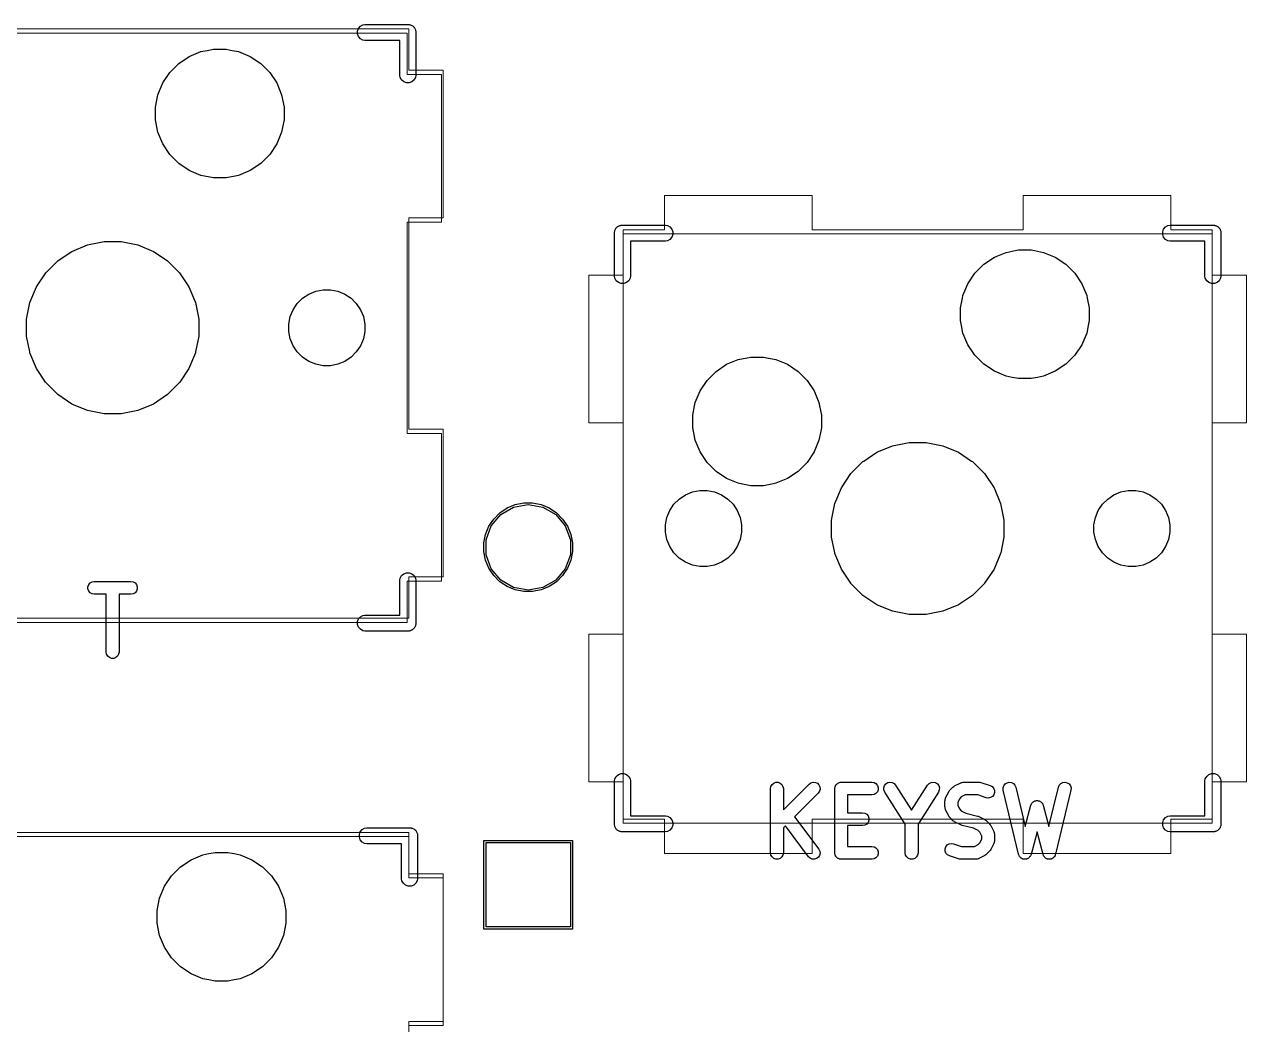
# Model space of a CAD drawing. Header units: millimetres. Extents: x 13 to 222, y -3 to 195.
# Drawn here: x 136.25 to 165.23, y 101.48 to 125.19 of the extents above; entities that cross this region are included whole.
import ezdxf

# ---------------------------------------------------------------- set-up
doc = ezdxf.new("R2010")
doc.units = ezdxf.units.MM
doc.header["$MEASUREMENT"] = 0
doc.layers.add('Ergodox plate', color=7, linetype='Continuous', lineweight=0, true_color=0xf6921e)
doc.layers.add('Orig switch cut', color=7, linetype='Continuous', lineweight=0, true_color=0xde3535)
doc.layers.add('Mask', color=134, linetype='Continuous')
doc.layers.add('Silk', color=142, linetype='Continuous')

msp = doc.modelspace()

# ---------------------------------------------------------------- linework, layer by layer
at = {"layer": 'Ergodox plate'}
for points in [[(145.363, 125.079), (145.363, 124.099), (146.176, 124.099), (146.176, 120.599), (145.363, 120.599), (145.363, 115.59), (146.176, 115.59), (146.176, 112.09), (145.363, 112.09), (145.363, 111.109), (131.393, 111.109), (131.393, 112.09), (130.581, 112.09), (130.581, 115.59), (131.393, 115.59), (131.393, 120.599), (130.581, 120.599), (130.581, 124.099), (131.393, 124.099), (131.393, 125.079)], [(164.413, 106.347), (163.433, 106.347), (163.433, 105.534), (159.933, 105.534), (159.933, 106.347), (154.924, 106.347), (154.924, 105.534), (151.424, 105.534), (151.424, 106.347), (150.443, 106.347), (150.443, 120.317), (151.424, 120.317), (151.424, 121.129), (154.924, 121.129), (154.924, 120.317), (159.933, 120.317), (159.933, 121.129), (163.433, 121.129), (163.433, 120.317), (164.413, 120.317)], [(145.363, 106.029), (145.363, 105.049), (146.176, 105.049), (146.176, 101.549), (145.363, 101.549), (145.363, 96.54), (146.176, 96.54), (146.176, 93.04), (145.363, 93.04), (145.363, 92.059), (131.393, 92.059), (131.393, 93.04), (130.581, 93.04), (130.581, 96.54), (131.393, 96.54), (131.393, 101.549), (130.581, 101.549), (130.581, 105.049), (131.393, 105.049), (131.393, 106.029)]]:
    msp.add_lwpolyline(points, close=True, dxfattribs=at)
at = {"layer": 'Mask', "linetype": 'Continuous'}
for p, q in [((139.905, 124.262), (140.155, 124.429)), ((140.155, 124.429), (140.432, 124.544)), ((140.432, 124.544), (140.58, 124.573)), ((140.58, 124.573), (140.727, 124.602)), ((140.727, 124.602), (141.028, 124.602)), ((141.028, 124.602), (141.175, 124.573)), ((141.175, 124.573), (141.323, 124.544)), ((141.323, 124.544), (141.6, 124.429)), ((141.6, 124.429), (141.85, 124.262)), ((139.525, 123.799), (139.692, 124.049)), ((139.692, 124.049), (139.905, 124.262)), ((141.85, 124.262), (142.063, 124.049)), ((142.063, 124.049), (142.23, 123.799)), ((139.41, 123.521), (139.525, 123.799)), ((142.23, 123.799), (142.345, 123.521)), ((139.352, 123.227), (139.41, 123.521)), ((142.345, 123.521), (142.404, 123.227)), ((139.352, 122.926), (139.352, 123.227)), ((142.404, 123.227), (142.404, 122.926)), ((139.41, 122.631), (139.352, 122.926)), ((142.404, 122.926), (142.345, 122.631)), ((139.525, 122.353), (139.41, 122.631)), ((142.345, 122.631), (142.23, 122.353)), ((139.692, 122.103), (139.525, 122.353)), ((142.23, 122.353), (142.063, 122.103)), ((139.905, 121.891), (139.692, 122.103)), ((142.063, 122.103), (141.85, 121.891)), ((140.155, 121.724), (139.905, 121.891)), ((140.432, 121.609), (140.155, 121.724)), ((141.6, 121.724), (141.323, 121.609)), ((141.85, 121.891), (141.6, 121.724)), ((140.514, 121.593), (140.432, 121.609)), ((140.727, 121.55), (140.514, 121.593)), ((141.028, 121.55), (140.727, 121.55)), ((141.241, 121.593), (141.028, 121.55)), ((141.323, 121.609), (141.241, 121.593)), ((137.742, 119.959), (138.137, 120.037)), ((138.137, 120.037), (138.539, 120.037)), ((138.539, 120.037), (138.933, 119.959)), ((137.143, 119.653), (137.371, 119.805)), ((137.371, 119.805), (137.742, 119.959)), ((137.742, 119.959), (137.742, 119.959)), ((137.742, 119.959), (137.742, 119.959)), ((138.933, 119.959), (138.933, 119.959)), ((138.933, 119.959), (138.933, 119.959)), ((138.933, 119.959), (139.304, 119.805)), ((139.304, 119.805), (139.533, 119.653)), ((159.247, 119.669), (159.525, 119.784)), ((159.525, 119.784), (159.737, 119.826)), ((159.737, 119.826), (159.82, 119.843)), ((159.82, 119.843), (160.12, 119.843)), ((160.12, 119.843), (160.203, 119.826)), ((160.203, 119.826), (160.415, 119.784)), ((160.415, 119.784), (160.693, 119.669)), ((136.752, 119.297), (137.036, 119.582)), ((137.036, 119.582), (137.143, 119.653)), ((139.533, 119.653), (139.639, 119.582)), ((139.639, 119.582), (139.923, 119.297)), ((158.785, 119.289), (158.997, 119.502)), ((158.997, 119.502), (159.247, 119.669)), ((160.693, 119.669), (160.943, 119.502)), ((160.943, 119.502), (161.155, 119.289)), ((136.529, 118.963), (136.752, 119.297)), ((136.752, 119.297), (136.752, 119.297)), ((139.923, 119.297), (139.923, 119.297)), ((139.923, 119.297), (140.146, 118.963)), ((158.618, 119.039), (158.785, 119.289)), ((161.155, 119.289), (161.322, 119.039)), ((136.375, 118.592), (136.529, 118.963)), ((140.146, 118.963), (140.3, 118.592)), ((142.991, 118.795), (143.155, 118.863)), ((143.155, 118.863), (143.329, 118.897)), ((143.329, 118.897), (143.506, 118.897)), ((143.506, 118.897), (143.68, 118.863)), ((143.68, 118.863), (143.844, 118.795)), ((158.503, 118.762), (158.618, 119.039)), ((161.322, 119.039), (161.437, 118.762)), ((136.297, 118.197), (136.375, 118.592)), ((136.375, 118.592), (136.375, 118.592)), ((140.3, 118.592), (140.3, 118.592)), ((140.3, 118.592), (140.379, 118.197)), ((142.619, 118.423), (142.718, 118.571)), ((142.718, 118.571), (142.843, 118.696)), ((142.843, 118.696), (142.991, 118.795)), ((143.844, 118.795), (143.992, 118.696)), ((143.992, 118.696), (144.117, 118.571)), ((144.117, 118.571), (144.216, 118.423)), ((158.444, 118.467), (158.49, 118.696)), ((158.49, 118.696), (158.503, 118.762)), ((161.437, 118.762), (161.45, 118.696)), ((161.45, 118.696), (161.496, 118.467)), ((142.517, 118.085), (142.551, 118.259)), ((142.551, 118.259), (142.619, 118.423)), ((144.216, 118.423), (144.284, 118.259)), ((144.284, 118.259), (144.319, 118.085)), ((158.444, 118.166), (158.444, 118.467)), ((161.496, 118.467), (161.496, 118.166)), ((136.297, 117.795), (136.297, 118.197)), ((140.379, 118.197), (140.379, 117.795)), ((142.517, 117.907), (142.517, 118.085)), ((144.319, 118.085), (144.319, 117.907)), ((158.467, 118.052), (158.444, 118.166)), ((158.503, 117.871), (158.467, 118.052)), ((161.473, 118.052), (161.437, 117.871)), ((161.496, 118.166), (161.473, 118.052)), ((136.371, 117.422), (136.297, 117.795)), ((140.379, 117.795), (140.304, 117.422)), ((142.551, 117.733), (142.517, 117.907)), ((142.619, 117.569), (142.551, 117.733)), ((144.284, 117.733), (144.216, 117.569)), ((144.319, 117.907), (144.284, 117.733)), ((158.618, 117.594), (158.503, 117.871)), ((161.437, 117.871), (161.322, 117.594)), ((136.375, 117.401), (136.371, 117.422)), ((136.529, 117.029), (136.375, 117.401)), ((140.3, 117.401), (140.146, 117.029)), ((140.304, 117.422), (140.3, 117.401)), ((142.718, 117.422), (142.619, 117.569)), ((142.843, 117.296), (142.718, 117.422)), ((144.117, 117.422), (143.992, 117.296)), ((144.216, 117.569), (144.117, 117.422)), ((158.785, 117.344), (158.618, 117.594)), ((161.322, 117.594), (161.155, 117.344)), ((142.991, 117.198), (142.843, 117.296)), ((143.155, 117.13), (142.991, 117.198)), ((143.329, 117.095), (143.155, 117.13)), ((143.506, 117.095), (143.329, 117.095)), ((143.68, 117.13), (143.506, 117.095)), ((143.844, 117.198), (143.68, 117.13)), ((143.992, 117.296), (143.844, 117.198)), ((152.647, 116.962), (152.897, 117.129)), ((152.897, 117.129), (153.175, 117.244)), ((153.175, 117.244), (153.387, 117.286)), ((153.387, 117.286), (153.47, 117.302)), ((153.47, 117.302), (153.77, 117.302)), ((153.77, 117.302), (153.853, 117.286)), ((153.853, 117.286), (154.065, 117.244)), ((154.065, 117.244), (154.343, 117.129)), ((154.343, 117.129), (154.593, 116.962)), ((158.997, 117.131), (158.785, 117.344)), ((159.247, 116.964), (158.997, 117.131)), ((160.943, 117.131), (160.693, 116.964)), ((161.155, 117.344), (160.943, 117.131)), ((136.746, 116.704), (136.529, 117.029)), ((140.146, 117.029), (139.929, 116.704)), ((152.435, 116.749), (152.647, 116.962)), ((154.593, 116.962), (154.805, 116.749)), ((159.525, 116.849), (159.247, 116.964)), ((159.672, 116.82), (159.525, 116.849)), ((159.82, 116.79), (159.672, 116.82)), ((160.268, 116.82), (160.12, 116.79)), ((160.415, 116.849), (160.268, 116.82)), ((160.693, 116.964), (160.415, 116.849)), ((136.752, 116.695), (136.746, 116.704)), ((137.036, 116.411), (136.752, 116.695)), ((139.923, 116.695), (139.639, 116.411)), ((139.929, 116.704), (139.923, 116.695)), ((152.268, 116.499), (152.435, 116.749)), ((154.805, 116.749), (154.972, 116.499)), ((160.12, 116.79), (159.82, 116.79)), ((137.371, 116.187), (137.036, 116.411)), ((137.036, 116.411), (137.036, 116.411)), ((139.639, 116.411), (139.304, 116.187)), ((139.639, 116.411), (139.639, 116.411)), ((152.137, 116.141), (152.153, 116.221)), ((152.153, 116.221), (152.268, 116.499)), ((154.972, 116.499), (155.087, 116.221)), ((155.087, 116.221), (155.103, 116.141)), ((137.742, 116.033), (137.371, 116.187)), ((138.137, 115.955), (137.742, 116.033)), ((137.742, 116.033), (137.742, 116.033)), ((137.742, 116.033), (137.742, 116.033)), ((138.539, 115.955), (138.137, 115.955)), ((138.933, 116.033), (138.539, 115.955)), ((139.304, 116.187), (138.933, 116.033)), ((138.933, 116.033), (138.933, 116.033)), ((138.933, 116.033), (138.933, 116.033)), ((152.094, 115.927), (152.137, 116.141)), ((152.094, 115.626), (152.094, 115.927)), ((155.103, 116.141), (155.146, 115.927)), ((155.146, 115.927), (155.146, 115.626)), ((152.118, 115.503), (152.094, 115.626)), ((152.153, 115.331), (152.118, 115.503)), ((155.122, 115.503), (155.087, 115.331)), ((155.146, 115.626), (155.122, 115.503)), ((152.268, 115.054), (152.153, 115.331)), ((152.435, 114.804), (152.268, 115.054)), ((154.972, 115.054), (154.805, 114.804)), ((155.087, 115.331), (154.972, 115.054)), ((156.463, 115.045), (156.835, 115.199)), ((156.835, 115.199), (157.229, 115.277)), ((156.835, 115.199), (156.835, 115.199)), ((156.835, 115.199), (156.835, 115.199)), ((157.229, 115.277), (157.631, 115.277)), ((157.631, 115.277), (158.025, 115.199)), ((158.025, 115.199), (158.025, 115.199)), ((158.025, 115.199), (158.025, 115.199)), ((158.025, 115.199), (158.397, 115.045)), ((152.647, 114.591), (152.435, 114.804)), ((154.805, 114.804), (154.593, 114.591)), ((155.845, 114.537), (156.129, 114.822)), ((156.129, 114.822), (156.152, 114.837)), ((156.152, 114.837), (156.463, 115.045)), ((158.397, 115.045), (158.708, 114.837)), ((158.708, 114.837), (158.731, 114.822)), ((158.731, 114.822), (159.015, 114.537)), ((152.897, 114.424), (152.647, 114.591)), ((154.593, 114.591), (154.343, 114.424)), ((155.621, 114.203), (155.845, 114.537)), ((155.845, 114.537), (155.845, 114.537)), ((159.015, 114.537), (159.015, 114.537)), ((159.015, 114.537), (159.239, 114.203)), ((153.175, 114.309), (152.897, 114.424)), ((153.273, 114.289), (153.175, 114.309)), ((153.47, 114.25), (153.273, 114.289)), ((153.77, 114.25), (153.47, 114.25)), ((153.967, 114.289), (153.77, 114.25)), ((154.065, 114.309), (153.967, 114.289)), ((154.343, 114.424), (154.065, 114.309)), ((155.467, 113.832), (155.621, 114.203)), ((159.239, 114.203), (159.393, 113.832)), ((151.65, 113.811), (151.776, 113.936)), ((151.776, 113.936), (151.923, 114.035)), ((151.923, 114.035), (152.087, 114.103)), ((152.087, 114.103), (152.261, 114.137)), ((152.261, 114.137), (152.439, 114.137)), ((152.439, 114.137), (152.613, 114.103)), ((152.613, 114.103), (152.777, 114.035)), ((152.777, 114.035), (152.924, 113.936)), ((152.924, 113.936), (153.05, 113.811)), ((161.81, 113.811), (161.936, 113.936)), ((161.936, 113.936), (162.083, 114.035)), ((162.083, 114.035), (162.247, 114.103)), ((162.247, 114.103), (162.421, 114.137)), ((162.421, 114.137), (162.599, 114.137)), ((162.599, 114.137), (162.773, 114.103)), ((162.773, 114.103), (162.937, 114.035)), ((162.937, 114.035), (163.084, 113.936)), ((163.084, 113.936), (163.21, 113.811)), ((147.378, 113.461), (147.524, 113.608)), ((147.524, 113.608), (147.696, 113.723)), ((147.696, 113.723), (147.887, 113.802)), ((147.887, 113.802), (148.09, 113.842)), ((148.09, 113.842), (148.297, 113.842)), ((148.297, 113.842), (148.501, 113.802)), ((148.501, 113.802), (148.692, 113.723)), ((148.692, 113.723), (148.864, 113.608)), ((148.864, 113.608), (149.01, 113.461)), ((151.484, 113.499), (151.552, 113.663)), ((151.552, 113.663), (151.65, 113.811)), ((153.05, 113.811), (153.148, 113.663)), ((153.148, 113.663), (153.216, 113.499)), ((155.389, 113.437), (155.467, 113.832)), ((155.467, 113.832), (155.467, 113.832)), ((159.393, 113.832), (159.393, 113.832)), ((159.393, 113.832), (159.471, 113.437)), ((161.644, 113.499), (161.712, 113.663)), ((161.712, 113.663), (161.81, 113.811)), ((163.21, 113.811), (163.308, 113.663)), ((163.308, 113.663), (163.376, 113.499)), ((147.263, 113.289), (147.378, 113.461)), ((149.01, 113.461), (149.125, 113.289)), ((151.449, 113.325), (151.484, 113.499)), ((151.449, 113.148), (151.449, 113.325)), ((153.216, 113.499), (153.251, 113.325)), ((153.251, 113.325), (153.251, 113.148)), ((155.389, 113.035), (155.389, 113.437)), ((159.471, 113.437), (159.471, 113.035)), ((161.609, 113.325), (161.644, 113.499)), ((161.609, 113.148), (161.609, 113.325)), ((163.376, 113.499), (163.411, 113.325)), ((163.411, 113.325), (163.411, 113.148)), ((147.143, 112.895), (147.183, 113.098)), ((147.183, 113.098), (147.263, 113.289)), ((149.125, 113.289), (149.205, 113.098)), ((149.205, 113.098), (149.245, 112.895)), ((151.484, 112.974), (151.449, 113.148)), ((153.251, 113.148), (153.216, 112.974)), ((155.463, 112.662), (155.389, 113.035)), ((159.471, 113.035), (159.397, 112.662)), ((161.644, 112.974), (161.609, 113.148)), ((163.411, 113.148), (163.376, 112.974)), ((147.143, 112.688), (147.143, 112.895)), ((149.245, 112.895), (149.245, 112.688)), ((151.552, 112.81), (151.484, 112.974)), ((151.65, 112.662), (151.552, 112.81)), ((153.148, 112.81), (153.05, 112.662)), ((153.216, 112.974), (153.148, 112.81)), ((161.712, 112.81), (161.644, 112.974)), ((161.81, 112.662), (161.712, 112.81)), ((163.308, 112.81), (163.21, 112.662)), ((163.376, 112.974), (163.308, 112.81)), ((147.183, 112.485), (147.143, 112.688)), ((147.263, 112.294), (147.183, 112.485)), ((149.205, 112.485), (149.125, 112.294)), ((149.245, 112.688), (149.205, 112.485)), ((151.776, 112.537), (151.65, 112.662)), ((151.923, 112.438), (151.776, 112.537)), ((152.924, 112.537), (152.777, 112.438)), ((153.05, 112.662), (152.924, 112.537)), ((155.467, 112.641), (155.463, 112.662)), ((155.621, 112.27), (155.467, 112.641)), ((159.393, 112.641), (159.239, 112.27)), ((159.397, 112.662), (159.393, 112.641)), ((161.936, 112.537), (161.81, 112.662)), ((162.083, 112.438), (161.936, 112.537)), ((163.084, 112.537), (162.937, 112.438)), ((163.21, 112.662), (163.084, 112.537)), ((147.378, 112.121), (147.263, 112.294)), ((149.125, 112.294), (149.01, 112.121)), ((152.087, 112.37), (151.923, 112.438)), ((152.261, 112.335), (152.087, 112.37)), ((152.439, 112.335), (152.261, 112.335)), ((152.613, 112.37), (152.439, 112.335)), ((152.777, 112.438), (152.613, 112.37)), ((155.844, 111.937), (155.621, 112.27)), ((159.239, 112.27), (159.016, 111.937)), ((162.247, 112.37), (162.083, 112.438)), ((162.421, 112.335), (162.247, 112.37)), ((162.599, 112.335), (162.421, 112.335)), ((162.773, 112.37), (162.599, 112.335)), ((162.937, 112.438), (162.773, 112.37)), ((147.524, 111.975), (147.378, 112.121)), ((147.696, 111.86), (147.524, 111.975)), ((148.864, 111.975), (148.692, 111.86)), ((149.01, 112.121), (148.864, 111.975)), ((155.845, 111.935), (155.844, 111.937)), ((156.129, 111.651), (155.845, 111.935)), ((159.015, 111.935), (158.731, 111.651)), ((159.016, 111.937), (159.015, 111.935)), ((147.887, 111.781), (147.696, 111.86)), ((148.09, 111.74), (147.887, 111.781)), ((148.297, 111.74), (148.09, 111.74)), ((148.501, 111.781), (148.297, 111.74)), ((148.692, 111.86), (148.501, 111.781)), ((156.463, 111.428), (156.129, 111.651)), ((156.129, 111.651), (156.129, 111.651)), ((158.731, 111.651), (158.397, 111.428)), ((158.731, 111.651), (158.731, 111.651)), ((156.835, 111.274), (156.463, 111.428)), ((158.397, 111.428), (158.025, 111.274)), ((157.229, 111.195), (156.835, 111.274)), ((156.835, 111.274), (156.835, 111.274)), ((156.835, 111.274), (156.835, 111.274)), ((157.631, 111.195), (157.229, 111.195)), ((158.025, 111.274), (157.631, 111.195)), ((158.025, 111.274), (158.025, 111.274)), ((158.025, 111.274), (158.025, 111.274)), ((147.143, 103.74), (147.143, 105.842)), ((147.143, 105.842), (149.245, 105.842)), ((149.245, 105.842), (149.245, 103.74)), ((140.197, 105.383), (140.475, 105.499)), ((140.475, 105.499), (140.622, 105.528)), ((140.622, 105.528), (140.77, 105.557)), ((140.77, 105.557), (141.07, 105.557)), ((141.07, 105.557), (141.218, 105.528)), ((141.218, 105.528), (141.365, 105.499)), ((141.365, 105.499), (141.643, 105.383)), ((139.735, 105.004), (139.947, 105.216)), ((139.947, 105.216), (140.197, 105.383)), ((141.643, 105.383), (141.893, 105.216)), ((141.893, 105.216), (142.105, 105.004)), ((139.568, 104.754), (139.735, 105.004)), ((142.105, 105.004), (142.272, 104.754)), ((139.453, 104.476), (139.568, 104.754)), ((142.272, 104.754), (142.387, 104.476)), ((139.394, 104.181), (139.453, 104.476)), ((142.387, 104.476), (142.446, 104.181)), ((139.394, 103.881), (139.394, 104.181)), ((142.446, 104.181), (142.446, 103.881)), ((139.453, 103.586), (139.394, 103.881)), ((142.446, 103.881), (142.387, 103.586)), ((139.568, 103.308), (139.453, 103.586)), ((142.387, 103.586), (142.272, 103.308)), ((149.245, 103.74), (147.143, 103.74)), ((139.735, 103.058), (139.568, 103.308)), ((142.272, 103.308), (142.105, 103.058)), ((139.947, 102.846), (139.735, 103.058)), ((142.105, 103.058), (141.893, 102.846)), ((140.197, 102.679), (139.947, 102.846)), ((140.475, 102.564), (140.197, 102.679)), ((141.643, 102.679), (141.365, 102.564)), ((141.893, 102.846), (141.643, 102.679)), ((140.622, 102.534), (140.475, 102.564)), ((140.77, 102.505), (140.622, 102.534)), ((141.07, 102.505), (140.77, 102.505)), ((141.218, 102.534), (141.07, 102.505)), ((141.365, 102.564), (141.218, 102.534))]:
    msp.add_line(p, q, dxfattribs=at)
at = {"layer": 'Orig switch cut'}
for points in [[(145.323, 124.981), (145.323, 124.001), (146.136, 124.001), (146.136, 120.501), (145.323, 120.501), (145.323, 115.492), (146.136, 115.492), (146.136, 111.992), (145.323, 111.992), (145.323, 111.011), (131.353, 111.011), (131.353, 111.992), (130.54, 111.992), (130.54, 115.492), (131.353, 115.492), (131.353, 120.501), (130.54, 120.501), (130.54, 124.001), (131.353, 124.001), (131.353, 124.981)], [(164.415, 120.221), (164.415, 119.241), (165.228, 119.241), (165.228, 115.741), (164.415, 115.741), (164.415, 110.732), (165.228, 110.732), (165.228, 107.232), (164.415, 107.232), (164.415, 106.251), (150.445, 106.251), (150.445, 107.232), (149.632, 107.232), (149.632, 110.732), (150.445, 110.732), (150.445, 115.741), (149.632, 115.741), (149.632, 119.241), (150.445, 119.241), (150.445, 120.221)], [(145.365, 105.936), (145.365, 104.956), (146.178, 104.956), (146.178, 101.456), (145.365, 101.456), (145.365, 96.447), (146.178, 96.447), (146.178, 92.947), (145.365, 92.947), (145.365, 91.966), (131.395, 91.966), (131.395, 92.947), (130.582, 92.947), (130.582, 96.447), (131.395, 96.447), (131.395, 101.456), (130.582, 101.456), (130.582, 104.956), (131.395, 104.956), (131.395, 105.936)]]:
    msp.add_lwpolyline(points, close=True, dxfattribs=at)
at = {"layer": 'Silk', "linetype": 'Continuous'}
for p, q in [((144.147, 125.03), (144.17, 125.093)), ((144.147, 124.963), (144.147, 125.03)), ((144.17, 124.899), (144.147, 124.963)), ((144.17, 125.093), (144.213, 125.144)), ((144.213, 125.144), (144.271, 125.178)), ((144.271, 125.178), (144.321, 125.187)), ((144.321, 125.187), (145.354, 125.187)), ((145.354, 125.187), (145.371, 125.187)), ((145.354, 125.187), (145.354, 125.187)), ((145.371, 125.187), (145.387, 125.181)), ((145.387, 125.181), (145.404, 125.178)), ((145.404, 125.178), (145.418, 125.17)), ((145.418, 125.17), (145.434, 125.164)), ((145.434, 125.164), (145.447, 125.153)), ((145.447, 125.153), (145.462, 125.144)), ((145.462, 125.144), (145.473, 125.131)), ((145.473, 125.131), (145.486, 125.121)), ((145.486, 125.121), (145.494, 125.106)), ((145.494, 125.106), (145.505, 125.093)), ((145.505, 125.093), (145.511, 125.077)), ((145.511, 125.077), (145.519, 125.062)), ((145.519, 125.062), (145.522, 125.046)), ((145.522, 125.046), (145.528, 125.03)), ((145.528, 125.03), (145.528, 125.013)), ((145.528, 125.013), (145.528, 125.013)), ((145.528, 125.013), (145.528, 123.98)), ((144.213, 124.848), (144.17, 124.899)), ((144.271, 124.814), (144.213, 124.848)), ((144.321, 124.806), (144.271, 124.814)), ((145.147, 124.806), (144.321, 124.806)), ((145.147, 123.98), (145.147, 124.806)), ((145.156, 123.93), (145.147, 123.98)), ((145.189, 123.872), (145.156, 123.93)), ((145.241, 123.829), (145.189, 123.872)), ((145.304, 123.806), (145.241, 123.829)), ((145.371, 123.806), (145.304, 123.806)), ((145.434, 123.829), (145.371, 123.806)), ((145.486, 123.872), (145.434, 123.829)), ((145.519, 123.93), (145.486, 123.872)), ((145.528, 123.98), (145.519, 123.93)), ((150.24, 120.27), (150.245, 120.286)), ((150.245, 120.286), (150.248, 120.303)), ((150.248, 120.303), (150.257, 120.317)), ((150.257, 120.317), (150.262, 120.333)), ((150.262, 120.333), (150.273, 120.346)), ((150.273, 120.346), (150.282, 120.361)), ((150.282, 120.361), (150.295, 120.372)), ((150.295, 120.372), (150.306, 120.385)), ((150.306, 120.385), (150.32, 120.393)), ((150.32, 120.393), (150.333, 120.404)), ((150.333, 120.404), (150.349, 120.41)), ((150.349, 120.41), (150.364, 120.418)), ((150.364, 120.418), (150.381, 120.421)), ((150.381, 120.421), (150.396, 120.427)), ((150.396, 120.427), (150.413, 120.427)), ((150.413, 120.427), (150.413, 120.427)), ((150.413, 120.427), (151.447, 120.427)), ((151.447, 120.427), (151.496, 120.418)), ((151.496, 120.418), (151.554, 120.385)), ((151.554, 120.385), (151.598, 120.333)), ((151.598, 120.333), (151.62, 120.27)), ((163.24, 120.27), (163.262, 120.333)), ((163.262, 120.333), (163.306, 120.385)), ((163.306, 120.385), (163.364, 120.418)), ((163.364, 120.418), (163.413, 120.427)), ((163.413, 120.427), (164.447, 120.427)), ((164.447, 120.427), (164.464, 120.427)), ((164.447, 120.427), (164.447, 120.427)), ((164.464, 120.427), (164.479, 120.421)), ((164.479, 120.421), (164.496, 120.418)), ((164.496, 120.418), (164.511, 120.41)), ((164.511, 120.41), (164.527, 120.404)), ((164.527, 120.404), (164.54, 120.393)), ((164.54, 120.393), (164.554, 120.385)), ((164.554, 120.385), (164.565, 120.372)), ((164.565, 120.372), (164.578, 120.361)), ((164.578, 120.361), (164.587, 120.346)), ((164.587, 120.346), (164.598, 120.333)), ((164.598, 120.333), (164.603, 120.317)), ((164.603, 120.317), (164.612, 120.303)), ((164.612, 120.303), (164.615, 120.286)), ((164.615, 120.286), (164.62, 120.27)), ((150.24, 119.22), (150.239, 120.253)), ((150.239, 120.253), (150.24, 120.253)), ((150.24, 120.253), (150.24, 120.27)), ((151.447, 120.046), (150.62, 120.046)), ((150.62, 120.046), (150.62, 119.22)), ((151.496, 120.055), (151.447, 120.046)), ((151.554, 120.088), (151.496, 120.055)), ((151.598, 120.14), (151.554, 120.088)), ((151.62, 120.203), (151.598, 120.14)), ((151.62, 120.27), (151.62, 120.203)), ((163.24, 120.203), (163.24, 120.27)), ((163.262, 120.14), (163.24, 120.203)), ((163.306, 120.088), (163.262, 120.14)), ((163.364, 120.055), (163.306, 120.088)), ((163.413, 120.046), (163.364, 120.055)), ((164.24, 120.046), (163.413, 120.046)), ((164.239, 119.22), (164.24, 120.046)), ((164.62, 120.27), (164.62, 120.253)), ((164.62, 120.253), (164.62, 120.253)), ((164.62, 120.253), (164.62, 119.22)), ((150.248, 119.17), (150.24, 119.22)), ((150.282, 119.112), (150.248, 119.17)), ((150.333, 119.069), (150.282, 119.112)), ((150.578, 119.112), (150.527, 119.069)), ((150.612, 119.17), (150.578, 119.112)), ((150.62, 119.22), (150.612, 119.17)), ((164.248, 119.17), (164.239, 119.22)), ((164.282, 119.112), (164.248, 119.17)), ((164.333, 119.069), (164.282, 119.112)), ((164.578, 119.112), (164.527, 119.069)), ((164.612, 119.17), (164.578, 119.112)), ((164.62, 119.22), (164.612, 119.17)), ((150.396, 119.046), (150.333, 119.069)), ((150.464, 119.046), (150.396, 119.046)), ((150.527, 119.069), (150.464, 119.046)), ((164.396, 119.046), (164.333, 119.069)), ((164.464, 119.046), (164.396, 119.046)), ((164.527, 119.069), (164.464, 119.046)), ((147.541, 113.569), (147.847, 113.746)), ((147.847, 113.746), (148.194, 113.807)), ((148.194, 113.807), (148.541, 113.746)), ((148.541, 113.746), (148.847, 113.569)), ((147.315, 113.299), (147.541, 113.569)), ((148.847, 113.569), (149.073, 113.299)), ((147.194, 112.968), (147.315, 113.299)), ((149.073, 113.299), (149.194, 112.968)), ((147.194, 112.615), (147.194, 112.968)), ((149.194, 112.968), (149.194, 112.615)), ((147.315, 112.284), (147.194, 112.615)), ((149.194, 112.615), (149.073, 112.284)), ((145.189, 112.12), (145.241, 112.163)), ((145.241, 112.163), (145.304, 112.186)), ((145.304, 112.186), (145.371, 112.186)), ((145.371, 112.186), (145.434, 112.163)), ((145.434, 112.163), (145.486, 112.12)), ((147.541, 112.013), (147.315, 112.284)), ((149.073, 112.284), (148.847, 112.013)), ((137.752, 111.857), (137.77, 111.907)), ((137.77, 111.907), (137.804, 111.947)), ((137.804, 111.947), (137.85, 111.974)), ((137.85, 111.974), (137.902, 111.983)), ((137.902, 111.983), (138.773, 111.983)), ((138.773, 111.983), (138.825, 111.974)), ((138.825, 111.974), (138.871, 111.947)), ((138.871, 111.947), (138.905, 111.907)), ((138.905, 111.907), (138.923, 111.857)), ((145.147, 112.013), (145.156, 112.062)), ((145.147, 111.186), (145.147, 112.013)), ((145.156, 112.062), (145.189, 112.12)), ((145.486, 112.12), (145.519, 112.062)), ((145.519, 112.062), (145.528, 112.013)), ((145.528, 112.013), (145.528, 110.979)), ((147.847, 111.837), (147.541, 112.013)), ((148.847, 112.013), (148.541, 111.837)), ((137.752, 111.804), (137.752, 111.857)), ((137.77, 111.754), (137.752, 111.804)), ((137.804, 111.714), (137.77, 111.754)), ((137.85, 111.687), (137.804, 111.714)), ((137.902, 111.678), (137.85, 111.687)), ((138.185, 111.678), (137.902, 111.678)), ((138.185, 110.307), (138.185, 111.678)), ((138.773, 111.678), (138.49, 111.678)), ((138.49, 111.678), (138.49, 110.307)), ((138.825, 111.687), (138.773, 111.678)), ((138.871, 111.714), (138.825, 111.687)), ((138.905, 111.754), (138.871, 111.714)), ((138.923, 111.804), (138.905, 111.754)), ((138.923, 111.857), (138.923, 111.804)), ((148.194, 111.776), (147.847, 111.837)), ((148.541, 111.837), (148.194, 111.776)), ((144.147, 111.03), (144.17, 111.093)), ((144.147, 110.962), (144.147, 111.03)), ((144.17, 111.093), (144.213, 111.144)), ((144.213, 111.144), (144.271, 111.178)), ((144.271, 111.178), (144.321, 111.186)), ((144.321, 111.186), (145.147, 111.186)), ((144.17, 110.899), (144.147, 110.962)), ((144.213, 110.848), (144.17, 110.899)), ((144.271, 110.814), (144.213, 110.848)), ((144.321, 110.805), (144.271, 110.814)), ((145.354, 110.805), (144.321, 110.805)), ((145.371, 110.805), (145.354, 110.805)), ((145.354, 110.805), (145.354, 110.805)), ((145.387, 110.811), (145.371, 110.805)), ((145.404, 110.814), (145.387, 110.811)), ((145.418, 110.823), (145.404, 110.814)), ((145.434, 110.828), (145.418, 110.823)), ((145.447, 110.839), (145.434, 110.828)), ((145.462, 110.848), (145.447, 110.839)), ((145.473, 110.861), (145.462, 110.848)), ((145.486, 110.872), (145.473, 110.861)), ((145.494, 110.886), (145.486, 110.872)), ((145.505, 110.899), (145.494, 110.886)), ((145.511, 110.915), (145.505, 110.899)), ((145.519, 110.93), (145.511, 110.915)), ((145.522, 110.946), (145.519, 110.93)), ((145.528, 110.962), (145.522, 110.946)), ((145.528, 110.979), (145.528, 110.979)), ((145.528, 110.979), (145.528, 110.962)), ((138.194, 110.254), (138.185, 110.307)), ((138.221, 110.209), (138.194, 110.254)), ((138.261, 110.175), (138.221, 110.209)), ((138.311, 110.156), (138.261, 110.175)), ((138.364, 110.156), (138.311, 110.156)), ((138.414, 110.175), (138.364, 110.156)), ((138.454, 110.209), (138.414, 110.175)), ((138.481, 110.254), (138.454, 110.209)), ((138.49, 110.307), (138.481, 110.254)), ((150.239, 107.253), (150.248, 107.303)), ((150.24, 106.27), (150.239, 107.253)), ((150.248, 107.303), (150.282, 107.361)), ((150.282, 107.361), (150.333, 107.404)), ((150.333, 107.404), (150.396, 107.427)), ((150.396, 107.427), (150.464, 107.427)), ((150.464, 107.427), (150.527, 107.404)), ((150.527, 107.404), (150.578, 107.361)), ((150.578, 107.361), (150.612, 107.303)), ((150.612, 107.303), (150.62, 107.253)), ((150.62, 107.253), (150.62, 106.427)), ((164.239, 106.427), (164.24, 107.253)), ((164.24, 107.253), (164.248, 107.303)), ((164.248, 107.303), (164.282, 107.361)), ((164.282, 107.361), (164.333, 107.404)), ((164.333, 107.404), (164.396, 107.427)), ((164.396, 107.427), (164.464, 107.427)), ((164.464, 107.427), (164.527, 107.404)), ((164.527, 107.404), (164.578, 107.361)), ((164.578, 107.361), (164.612, 107.303)), ((164.612, 107.303), (164.62, 107.253)), ((164.62, 107.253), (164.62, 106.22)), ((153.939, 107.071), (153.949, 107.123)), ((153.939, 105.547), (153.939, 107.071)), ((153.949, 107.123), (153.975, 107.169)), ((153.975, 107.169), (154.016, 107.203)), ((154.016, 107.203), (154.065, 107.221)), ((154.065, 107.221), (154.118, 107.221)), ((154.118, 107.221), (154.168, 107.203)), ((154.168, 107.203), (154.208, 107.169)), ((154.208, 107.169), (154.235, 107.123)), ((154.235, 107.123), (154.244, 107.071)), ((154.244, 106.568), (154.855, 107.179)), ((154.244, 107.071), (154.244, 106.568)), ((155.07, 106.963), (154.511, 106.403)), ((154.855, 107.179), (154.898, 107.209)), ((154.898, 107.209), (154.949, 107.223)), ((154.949, 107.223), (155.002, 107.218)), ((155.002, 107.218), (155.05, 107.196)), ((155.05, 107.196), (155.087, 107.158)), ((155.101, 107.007), (155.07, 106.963)), ((155.087, 107.158), (155.11, 107.11)), ((155.114, 107.058), (155.101, 107.007)), ((155.11, 107.11), (155.114, 107.058)), ((155.463, 107.071), (155.466, 107.084)), ((155.463, 105.547), (155.463, 107.071)), ((155.466, 107.097), (155.47, 107.11)), ((155.466, 107.084), (155.466, 107.097)), ((155.47, 107.11), (155.473, 107.123)), ((155.473, 107.123), (155.479, 107.135)), ((155.479, 107.135), (155.484, 107.147)), ((155.484, 107.147), (155.492, 107.157)), ((155.492, 107.157), (155.499, 107.169)), ((155.499, 107.169), (155.509, 107.177)), ((155.509, 107.177), (155.518, 107.188)), ((155.518, 107.188), (155.529, 107.194)), ((155.529, 107.194), (155.54, 107.203)), ((155.54, 107.203), (155.552, 107.207)), ((155.552, 107.207), (155.564, 107.214)), ((155.564, 107.214), (155.577, 107.216)), ((155.577, 107.216), (155.589, 107.221)), ((155.589, 107.221), (155.603, 107.221)), ((155.603, 107.221), (155.616, 107.223)), ((155.616, 107.223), (156.341, 107.223)), ((156.341, 107.223), (156.394, 107.214)), ((156.394, 107.214), (156.439, 107.188)), ((156.439, 106.954), (156.394, 106.928)), ((156.439, 107.188), (156.473, 107.147)), ((156.473, 106.995), (156.439, 106.954)), ((156.473, 107.147), (156.492, 107.097)), ((156.492, 107.044), (156.473, 106.995)), ((156.492, 107.097), (156.492, 107.044)), ((156.626, 107.091), (156.642, 107.141)), ((156.628, 107.038), (156.626, 107.091)), ((156.648, 106.989), (156.628, 107.038)), ((156.642, 107.141), (156.674, 107.183)), ((157.132, 106.228), (156.648, 106.989)), ((156.674, 107.183), (156.719, 107.212)), ((156.719, 107.212), (156.77, 107.223)), ((156.77, 107.223), (156.823, 107.216)), ((156.823, 107.216), (156.87, 107.192)), ((156.87, 107.192), (156.905, 107.153)), ((156.905, 107.153), (157.285, 106.557)), ((157.285, 106.557), (157.664, 107.153)), ((157.921, 106.989), (157.437, 106.228)), ((157.664, 107.153), (157.7, 107.192)), ((157.7, 107.192), (157.747, 107.216)), ((157.747, 107.216), (157.799, 107.223)), ((157.799, 107.223), (157.851, 107.212)), ((157.851, 107.212), (157.896, 107.183)), ((157.896, 107.183), (157.928, 107.141)), ((157.942, 107.038), (157.921, 106.989)), ((157.928, 107.141), (157.944, 107.091)), ((157.944, 107.091), (157.942, 107.038)), ((158.092, 106.849), (158.165, 106.994)), ((158.165, 106.994), (158.179, 107.014)), ((158.179, 107.014), (158.193, 107.034)), ((158.193, 107.034), (158.266, 107.106)), ((158.266, 107.106), (158.286, 107.12)), ((158.286, 107.12), (158.305, 107.135)), ((158.305, 107.135), (158.45, 107.207)), ((158.45, 107.207), (158.459, 107.21)), ((158.459, 107.21), (158.466, 107.214)), ((158.466, 107.214), (158.484, 107.217)), ((158.484, 107.217), (158.501, 107.222)), ((158.501, 107.222), (158.51, 107.222)), ((158.51, 107.222), (158.519, 107.223)), ((158.519, 107.223), (158.881, 107.223)), ((158.881, 107.223), (158.905, 107.219)), ((158.905, 107.219), (158.93, 107.216)), ((158.93, 107.216), (159.147, 107.143)), ((159.147, 107.143), (159.194, 107.118)), ((159.194, 107.118), (159.229, 107.078)), ((159.229, 107.078), (159.248, 107.029)), ((159.25, 106.976), (159.233, 106.926)), ((159.248, 107.029), (159.25, 106.976)), ((159.456, 107.088), (159.471, 107.139)), ((159.459, 107.036), (159.456, 107.088)), ((159.822, 105.512), (159.459, 107.036)), ((159.471, 107.139), (159.502, 107.182)), ((159.502, 107.182), (159.547, 107.211)), ((159.547, 107.211), (159.598, 107.223)), ((159.598, 107.223), (159.651, 107.217)), ((159.651, 107.217), (159.698, 107.193)), ((159.698, 107.193), (159.734, 107.155)), ((159.734, 107.155), (159.755, 107.106)), ((159.755, 107.106), (159.978, 106.17)), ((160.542, 106.17), (160.765, 107.106)), ((161.062, 107.036), (160.699, 105.512)), ((160.765, 107.106), (160.786, 107.155)), ((160.786, 107.155), (160.823, 107.193)), ((160.823, 107.193), (160.87, 107.217)), ((160.87, 107.217), (160.922, 107.223)), ((160.922, 107.223), (160.974, 107.211)), ((160.974, 107.211), (161.018, 107.182)), ((161.018, 107.182), (161.05, 107.139)), ((161.05, 107.139), (161.065, 107.088)), ((161.065, 107.088), (161.062, 107.036)), ((156.341, 106.919), (155.768, 106.919)), ((155.768, 106.919), (155.768, 106.498)), ((156.394, 106.928), (156.341, 106.919)), ((158.076, 106.781), (158.077, 106.789)), ((158.076, 106.636), (158.076, 106.781)), ((158.077, 106.798), (158.082, 106.815)), ((158.077, 106.789), (158.077, 106.798)), ((158.082, 106.815), (158.085, 106.833)), ((158.085, 106.833), (158.089, 106.84)), ((158.089, 106.84), (158.092, 106.849)), ((158.426, 106.836), (158.381, 106.745)), ((158.381, 106.745), (158.381, 106.671)), ((158.381, 106.671), (158.426, 106.581)), ((158.464, 106.873), (158.426, 106.836)), ((158.555, 106.919), (158.464, 106.873)), ((158.857, 106.919), (158.555, 106.919)), ((159.051, 106.854), (158.857, 106.919)), ((159.103, 106.846), (159.051, 106.854)), ((159.155, 106.857), (159.103, 106.846)), ((159.2, 106.884), (159.155, 106.857)), ((159.233, 106.926), (159.2, 106.884)), ((159.978, 106.17), (160.113, 106.675)), ((160.113, 106.675), (160.119, 106.687)), ((160.119, 106.687), (160.122, 106.7)), ((160.122, 106.7), (160.13, 106.711)), ((160.13, 106.711), (160.135, 106.723)), ((160.135, 106.723), (160.145, 106.732)), ((160.145, 106.732), (160.153, 106.743)), ((160.153, 106.743), (160.163, 106.751)), ((160.163, 106.751), (160.173, 106.76)), ((160.173, 106.76), (160.185, 106.766)), ((160.185, 106.766), (160.196, 106.774)), ((160.196, 106.774), (160.209, 106.777)), ((160.209, 106.777), (160.221, 106.783)), ((160.221, 106.783), (160.234, 106.784)), ((160.234, 106.784), (160.247, 106.787)), ((160.247, 106.787), (160.26, 106.786)), ((160.26, 106.786), (160.273, 106.787)), ((160.273, 106.787), (160.286, 106.784)), ((160.286, 106.784), (160.3, 106.783)), ((160.3, 106.783), (160.312, 106.777)), ((160.312, 106.777), (160.325, 106.774)), ((160.325, 106.774), (160.336, 106.766)), ((160.336, 106.766), (160.348, 106.76)), ((160.348, 106.76), (160.357, 106.751)), ((160.357, 106.751), (160.368, 106.743)), ((160.368, 106.743), (160.376, 106.732)), ((160.376, 106.732), (160.385, 106.723)), ((160.385, 106.723), (160.391, 106.711)), ((160.391, 106.711), (160.398, 106.7)), ((160.398, 106.7), (160.402, 106.687)), ((160.402, 106.687), (160.408, 106.675)), ((160.408, 106.675), (160.542, 106.17)), ((150.62, 106.427), (151.447, 106.427)), ((151.447, 106.427), (151.496, 106.418)), ((151.496, 106.418), (151.554, 106.385)), ((151.554, 106.385), (151.598, 106.333)), ((154.511, 106.403), (155.084, 105.638)), ((155.768, 106.498), (156.124, 106.498)), ((156.124, 106.498), (156.176, 106.488)), ((156.176, 106.488), (156.222, 106.462)), ((156.222, 106.462), (156.256, 106.421)), ((156.256, 106.421), (156.274, 106.372)), ((156.274, 106.372), (156.274, 106.319)), ((158.077, 106.627), (158.076, 106.636)), ((158.077, 106.618), (158.077, 106.627)), ((158.082, 106.601), (158.077, 106.618)), ((158.085, 106.583), (158.082, 106.601)), ((158.089, 106.576), (158.085, 106.583)), ((158.092, 106.567), (158.089, 106.576)), ((158.165, 106.422), (158.092, 106.567)), ((158.179, 106.403), (158.165, 106.422)), ((158.193, 106.383), (158.179, 106.403)), ((158.266, 106.31), (158.193, 106.383)), ((158.426, 106.581), (158.464, 106.543)), ((158.464, 106.543), (158.572, 106.489)), ((158.572, 106.489), (158.846, 106.42)), ((158.846, 106.42), (158.861, 106.414)), ((158.861, 106.414), (158.877, 106.409)), ((158.877, 106.409), (159.022, 106.336)), ((163.262, 106.333), (163.306, 106.385)), ((163.306, 106.385), (163.364, 106.418)), ((163.364, 106.418), (163.413, 106.427)), ((163.413, 106.427), (164.239, 106.427)), ((144.212, 106.048), (144.256, 106.099)), ((144.256, 106.099), (144.314, 106.133)), ((144.314, 106.133), (144.363, 106.142)), ((144.363, 106.142), (145.397, 106.142)), ((145.397, 106.142), (145.414, 106.142)), ((145.397, 106.142), (145.397, 106.142)), ((145.414, 106.142), (145.429, 106.136)), ((145.429, 106.136), (145.446, 106.133)), ((145.446, 106.133), (145.461, 106.124)), ((145.461, 106.124), (145.477, 106.119)), ((145.477, 106.119), (145.49, 106.108)), ((145.49, 106.108), (145.504, 106.099)), ((145.504, 106.099), (145.515, 106.086)), ((145.515, 106.086), (145.528, 106.076)), ((145.528, 106.076), (145.537, 106.061)), ((150.24, 106.203), (150.24, 106.27)), ((150.245, 106.187), (150.24, 106.203)), ((150.248, 106.17), (150.245, 106.187)), ((150.257, 106.156), (150.248, 106.17)), ((150.262, 106.14), (150.257, 106.156)), ((150.273, 106.127), (150.262, 106.14)), ((150.282, 106.112), (150.273, 106.127)), ((150.295, 106.101), (150.282, 106.112)), ((150.306, 106.088), (150.295, 106.101)), ((150.32, 106.08), (150.306, 106.088)), ((150.333, 106.069), (150.32, 106.08)), ((151.554, 106.088), (151.496, 106.055)), ((151.598, 106.14), (151.554, 106.088)), ((151.598, 106.333), (151.62, 106.27)), ((151.62, 106.203), (151.598, 106.14)), ((151.62, 106.27), (151.62, 106.203)), ((154.293, 106.186), (154.244, 106.137)), ((154.244, 106.137), (154.244, 105.547)), ((154.841, 105.455), (154.293, 106.186)), ((156.124, 106.193), (155.768, 106.193)), ((155.768, 106.193), (155.768, 105.699)), ((156.176, 106.202), (156.124, 106.193)), ((156.222, 106.228), (156.176, 106.202)), ((156.256, 106.269), (156.222, 106.228)), ((156.274, 106.319), (156.256, 106.269)), ((157.132, 105.547), (157.132, 106.228)), ((157.437, 106.228), (157.437, 105.547)), ((158.286, 106.296), (158.266, 106.31)), ((158.305, 106.281), (158.286, 106.296)), ((158.45, 106.209), (158.305, 106.281)), ((158.466, 106.204), (158.45, 106.209)), ((158.482, 106.197), (158.466, 106.204)), ((158.756, 106.129), (158.482, 106.197)), ((158.864, 106.075), (158.756, 106.129)), ((158.901, 106.037), (158.864, 106.075)), ((159.022, 106.336), (159.042, 106.322)), ((159.042, 106.322), (159.062, 106.308)), ((159.062, 106.308), (159.134, 106.235)), ((159.134, 106.235), (159.148, 106.215)), ((159.148, 106.215), (159.163, 106.196)), ((159.163, 106.196), (159.235, 106.051)), ((163.24, 106.27), (163.262, 106.333)), ((163.24, 106.203), (163.24, 106.27)), ((163.262, 106.14), (163.24, 106.203)), ((163.306, 106.088), (163.262, 106.14)), ((163.364, 106.055), (163.306, 106.088)), ((164.54, 106.08), (164.527, 106.069)), ((164.554, 106.088), (164.54, 106.08)), ((164.565, 106.101), (164.554, 106.088)), ((164.578, 106.112), (164.565, 106.101)), ((164.587, 106.127), (164.578, 106.112)), ((164.598, 106.14), (164.587, 106.127)), ((164.603, 106.156), (164.598, 106.14)), ((164.612, 106.17), (164.603, 106.156)), ((164.615, 106.187), (164.612, 106.17)), ((164.62, 106.203), (164.615, 106.187)), ((164.62, 106.22), (164.62, 106.22)), ((164.62, 106.22), (164.62, 106.203)), ((144.19, 105.985), (144.212, 106.048)), ((144.19, 105.918), (144.19, 105.985)), ((144.212, 105.854), (144.19, 105.918)), ((144.256, 105.803), (144.212, 105.854)), ((144.314, 105.769), (144.256, 105.803)), ((145.537, 106.061), (145.548, 106.048)), ((145.548, 106.048), (145.553, 106.032)), ((145.553, 106.032), (145.562, 106.017)), ((145.562, 106.017), (145.565, 106.001)), ((145.565, 106.001), (145.57, 105.985)), ((145.57, 105.985), (145.57, 105.968)), ((145.57, 105.968), (145.57, 105.968)), ((145.57, 105.968), (145.57, 104.934)), ((147.194, 103.791), (147.194, 105.791)), ((147.194, 105.791), (149.194, 105.791)), ((149.194, 105.791), (149.194, 103.791)), ((150.349, 106.063), (150.333, 106.069)), ((150.364, 106.055), (150.349, 106.063)), ((150.381, 106.052), (150.364, 106.055)), ((150.396, 106.046), (150.381, 106.052)), ((150.413, 106.046), (150.396, 106.046)), ((151.447, 106.046), (150.413, 106.046)), ((150.413, 106.046), (150.413, 106.046)), ((151.496, 106.055), (151.447, 106.046)), ((158.864, 105.745), (158.901, 105.782)), ((158.947, 105.946), (158.901, 106.037)), ((158.901, 105.782), (158.947, 105.873)), ((158.947, 105.873), (158.947, 105.946)), ((159.235, 106.051), (159.238, 106.042)), ((159.238, 106.042), (159.242, 106.034)), ((159.242, 105.785), (159.238, 105.777)), ((159.242, 106.034), (159.245, 106.017)), ((159.245, 105.803), (159.242, 105.785)), ((159.245, 106.017), (159.251, 106)), ((159.251, 105.82), (159.245, 105.803)), ((159.251, 106), (159.25, 105.991)), ((159.25, 105.991), (159.252, 105.982)), ((159.252, 105.837), (159.25, 105.829)), ((159.25, 105.829), (159.251, 105.82)), ((159.252, 105.982), (159.252, 105.837)), ((160.26, 106.044), (160.117, 105.508)), ((160.403, 105.508), (160.26, 106.044)), ((163.413, 106.046), (163.364, 106.055)), ((164.447, 106.046), (163.413, 106.046)), ((164.464, 106.046), (164.447, 106.046)), ((164.447, 106.046), (164.447, 106.046)), ((164.479, 106.052), (164.464, 106.046)), ((164.496, 106.055), (164.479, 106.052)), ((164.511, 106.063), (164.496, 106.055)), ((164.527, 106.069), (164.511, 106.063)), ((144.363, 105.761), (144.314, 105.769)), ((145.19, 105.761), (144.363, 105.761)), ((145.189, 104.934), (145.19, 105.761)), ((153.949, 105.495), (153.939, 105.547)), ((153.975, 105.449), (153.949, 105.495)), ((154.235, 105.495), (154.208, 105.449)), ((154.244, 105.547), (154.235, 105.495)), ((155.084, 105.638), (155.108, 105.591)), ((155.115, 105.539), (155.103, 105.487)), ((155.108, 105.591), (155.115, 105.539)), ((155.466, 105.534), (155.463, 105.547)), ((155.466, 105.52), (155.466, 105.534)), ((155.47, 105.508), (155.466, 105.52)), ((155.473, 105.495), (155.47, 105.508)), ((155.479, 105.483), (155.473, 105.495)), ((155.768, 105.699), (156.341, 105.699)), ((156.341, 105.699), (156.394, 105.69)), ((156.394, 105.69), (156.439, 105.664)), ((156.439, 105.664), (156.473, 105.623)), ((156.473, 105.623), (156.492, 105.573)), ((156.492, 105.52), (156.473, 105.471)), ((156.492, 105.573), (156.492, 105.52)), ((157.142, 105.495), (157.132, 105.547)), ((157.168, 105.449), (157.142, 105.495)), ((157.428, 105.495), (157.402, 105.449)), ((157.437, 105.547), (157.428, 105.495)), ((158.078, 105.642), (158.094, 105.692)), ((158.079, 105.589), (158.078, 105.642)), ((158.098, 105.54), (158.079, 105.589)), ((158.094, 105.692), (158.127, 105.734)), ((158.134, 105.5), (158.098, 105.54)), ((158.127, 105.734), (158.172, 105.761)), ((158.18, 105.475), (158.134, 105.5)), ((158.172, 105.761), (158.224, 105.772)), ((158.224, 105.772), (158.276, 105.764)), ((158.276, 105.764), (158.471, 105.699)), ((158.471, 105.699), (158.773, 105.699)), ((158.773, 105.699), (158.864, 105.745)), ((159.042, 105.498), (159.022, 105.483)), ((159.062, 105.512), (159.042, 105.498)), ((159.134, 105.584), (159.062, 105.512)), ((159.148, 105.604), (159.134, 105.584)), ((159.163, 105.624), (159.148, 105.604)), ((159.235, 105.769), (159.163, 105.624)), ((159.238, 105.777), (159.235, 105.769)), ((159.828, 105.497), (159.822, 105.512)), ((159.832, 105.482), (159.828, 105.497)), ((160.111, 105.494), (160.106, 105.479)), ((160.117, 105.508), (160.111, 105.494)), ((160.41, 105.494), (160.403, 105.508)), ((160.414, 105.479), (160.41, 105.494)), ((160.693, 105.497), (160.689, 105.482)), ((160.699, 105.512), (160.693, 105.497)), ((154.016, 105.415), (153.975, 105.449)), ((154.065, 105.397), (154.016, 105.415)), ((154.118, 105.397), (154.065, 105.397)), ((154.168, 105.415), (154.118, 105.397)), ((154.208, 105.449), (154.168, 105.415)), ((154.879, 105.419), (154.841, 105.455)), ((154.928, 105.399), (154.879, 105.419)), ((154.981, 105.396), (154.928, 105.399)), ((155.031, 105.411), (154.981, 105.396)), ((155.074, 105.443), (155.031, 105.411)), ((155.103, 105.487), (155.074, 105.443)), ((155.484, 105.471), (155.479, 105.483)), ((155.492, 105.461), (155.484, 105.471)), ((155.499, 105.449), (155.492, 105.461)), ((155.509, 105.44), (155.499, 105.449)), ((155.518, 105.43), (155.509, 105.44)), ((155.529, 105.424), (155.518, 105.43)), ((155.54, 105.415), (155.529, 105.424)), ((155.552, 105.41), (155.54, 105.415)), ((155.564, 105.404), (155.552, 105.41)), ((155.577, 105.401), (155.564, 105.404)), ((155.589, 105.397), (155.577, 105.401)), ((155.603, 105.397), (155.589, 105.397)), ((155.616, 105.395), (155.603, 105.397)), ((156.341, 105.395), (155.616, 105.395)), ((156.394, 105.404), (156.341, 105.395)), ((156.439, 105.43), (156.394, 105.404)), ((156.473, 105.471), (156.439, 105.43)), ((157.209, 105.415), (157.168, 105.449)), ((157.258, 105.397), (157.209, 105.415)), ((157.311, 105.397), (157.258, 105.397)), ((157.361, 105.415), (157.311, 105.397)), ((157.402, 105.449), (157.361, 105.415)), ((158.398, 105.402), (158.18, 105.475)), ((158.422, 105.399), (158.398, 105.402)), ((158.446, 105.395), (158.422, 105.399)), ((158.809, 105.395), (158.446, 105.395)), ((158.818, 105.396), (158.809, 105.395)), ((158.826, 105.396), (158.818, 105.396)), ((158.843, 105.401), (158.826, 105.396)), ((158.861, 105.404), (158.843, 105.401)), ((158.869, 105.408), (158.861, 105.404)), ((158.877, 105.411), (158.869, 105.408)), ((159.022, 105.483), (158.877, 105.411)), ((159.838, 105.473), (159.832, 105.482)), ((159.843, 105.463), (159.838, 105.473)), ((159.853, 105.452), (159.843, 105.463)), ((159.862, 105.439), (159.853, 105.452)), ((159.871, 105.433), (159.862, 105.439)), ((159.879, 105.425), (159.871, 105.433)), ((159.893, 105.418), (159.879, 105.425)), ((159.906, 105.409), (159.893, 105.418)), ((159.917, 105.406), (159.906, 105.409)), ((159.926, 105.401), (159.917, 105.406)), ((159.942, 105.399), (159.926, 105.401)), ((159.957, 105.395), (159.942, 105.399)), ((159.968, 105.396), (159.957, 105.395)), ((159.979, 105.395), (159.968, 105.396)), ((159.994, 105.398), (159.979, 105.395)), ((160.01, 105.4), (159.994, 105.398)), ((160.02, 105.404), (160.01, 105.4)), ((160.031, 105.407), (160.02, 105.404)), ((160.043, 105.416), (160.031, 105.407)), ((160.058, 105.422), (160.043, 105.416)), ((160.065, 105.43), (160.058, 105.422)), ((160.075, 105.436), (160.065, 105.43)), ((160.084, 105.449), (160.075, 105.436)), ((160.095, 105.46), (160.084, 105.449)), ((160.1, 105.47), (160.095, 105.46)), ((160.106, 105.479), (160.1, 105.47)), ((160.421, 105.47), (160.414, 105.479)), ((160.426, 105.46), (160.421, 105.47)), ((160.437, 105.449), (160.426, 105.46)), ((160.446, 105.436), (160.437, 105.449)), ((160.455, 105.43), (160.446, 105.436)), ((160.463, 105.422), (160.455, 105.43)), ((160.477, 105.416), (160.463, 105.422)), ((160.49, 105.407), (160.477, 105.416)), ((160.501, 105.404), (160.49, 105.407)), ((160.511, 105.4), (160.501, 105.404)), ((160.526, 105.398), (160.511, 105.4)), ((160.542, 105.395), (160.526, 105.398)), ((160.553, 105.396), (160.542, 105.395)), ((160.564, 105.395), (160.553, 105.396)), ((160.579, 105.399), (160.564, 105.395)), ((160.594, 105.401), (160.579, 105.399)), ((160.604, 105.406), (160.594, 105.401)), ((160.615, 105.409), (160.604, 105.406)), ((160.628, 105.418), (160.615, 105.409)), ((160.641, 105.425), (160.628, 105.418)), ((160.649, 105.433), (160.641, 105.425)), ((160.658, 105.439), (160.649, 105.433)), ((160.667, 105.452), (160.658, 105.439)), ((160.678, 105.463), (160.667, 105.452)), ((160.682, 105.473), (160.678, 105.463)), ((160.689, 105.482), (160.682, 105.473)), ((145.198, 104.885), (145.189, 104.934)), ((145.57, 104.934), (145.562, 104.885)), ((145.232, 104.827), (145.198, 104.885)), ((145.283, 104.784), (145.232, 104.827)), ((145.346, 104.761), (145.283, 104.784)), ((145.414, 104.761), (145.346, 104.761)), ((145.477, 104.784), (145.414, 104.761)), ((145.528, 104.827), (145.477, 104.784)), ((145.562, 104.885), (145.528, 104.827)), ((149.194, 103.791), (147.194, 103.791))]:
    msp.add_line(p, q, dxfattribs=at)

doc.saveas('drawing.dxf')
